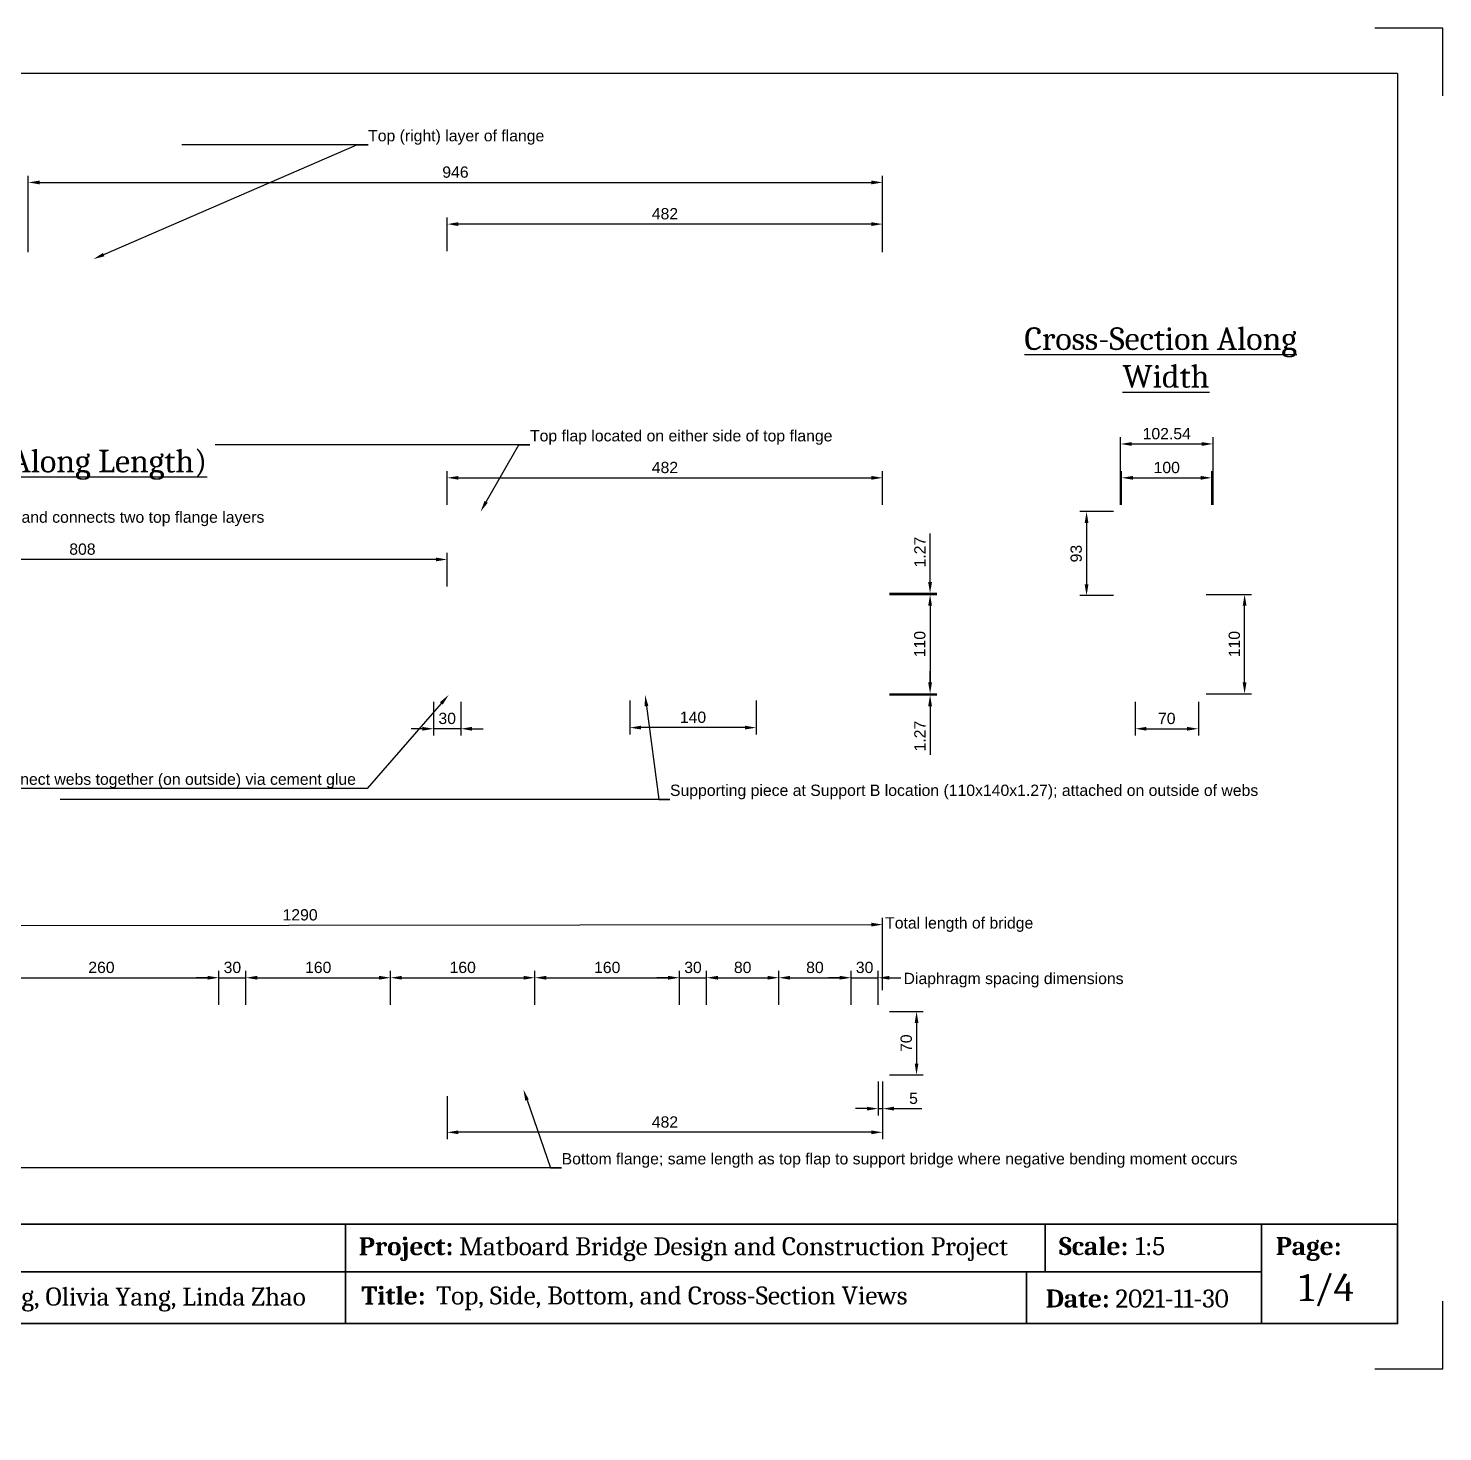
# Paper-space layout 'Sheet1' of a CAD drawing. Header units: millimetres. Extents: x -51 to 420, y -14 to 297.
# Drawn here: x 106.8 to 420, y -14 to 297 of the extents above; entities that cross this region are included whole.
import ezdxf
from ezdxf import colors
from ezdxf.entities.mleader import LeaderData, LeaderLine
from ezdxf.math import Vec2, Vec3

# ---------------------------------------------------------------- set-up
doc = ezdxf.new("R2010")
doc.units = ezdxf.units.MM
doc.header["$LTSCALE"] = 0.75
for name, color, linetype, lineweight in [('Annotations', 7, 'Continuous', 25), ('Border', 7, 'Continuous', 25), ('Dimensions', 7, 'Continuous', 25), ('TitleBlock', 7, 'Continuous', 35)]:
    doc.layers.add(name, color=color, linetype=linetype, lineweight=lineweight)
doc.styles.add('FusionTitle', font='arial.ttf')
doc.styles.get("Standard").update_dxf_attribs({"font": 'arial.ttf'})
doc.dimstyles.new('ISO-25', dxfattribs={"dimtxt": 2.5, "dimasz": 2.5, "dimexe": 1.5, "dimexo": 1.5, "dimgap": 1, "dimtad": 1, "dimzin": 12, "dimdsep": 46, "dimtxsty": 'Standard', "dimcen": 0, "dimclrd": 256, "dimclre": 256, "dimclrt": 256, "dimazin": 3, "dimtp": 0.1, "dimtm": 0.1, "dimtfac": 0.72, "dimtmove": 0, "dimatfit": 3, "dimfxl": 1, "dimtzin": 12, "dimarcsym": 0})

# ---------------------------------------------------------------- blocks, each defined once
blk = doc.blocks.new('ISO_A3_SHEET')
at = {"layer": 'Border'}
for p, q in [((410, 287), (9.983164, 287)), ((9.983164, 287), (9.983164, 10.075658)), ((410, 287), (410, 10)), ((9.983164, 10.075658), (410, 10))]:
    blk.add_line(p, q, dxfattribs=at)
at = {"layer": 'Defpoints'}
for p, q in [((15, 297), (0, 297)), ((0, 297), (0, 282)), ((420, 297), (405, 297)), ((420, 282), (420, 297)), ((0, 15), (0, 0)), ((420, 0), (420, 15)), ((0, 0), (15, 0)), ((405, 0), (420, 0))]:
    blk.add_line(p, q, dxfattribs=at)
blk = doc.blocks.new('*D25')
at = {"layer": 'Defpoints', "color": 0, "transparency": 16777216}
for p in [(295.97, 98.41), (37.98, 82.13), (295.98, 82.39)]:
    blk.add_point(p, dxfattribs=at)
at = {"layer": 'Dimensions', "lineweight": -2, "transparency": 16777216}
for p, q in [((37.98, 83.63), (37.97, 99.66)), ((40.47, 98.16), (293.47, 98.41)), ((295.98, 83.89), (295.97, 99.91))]:
    blk.add_line(p, q, dxfattribs=at)
at = {"layer": 'Dimensions', "transparency": 16777216}
for points in [[(40.47, 98.58), (40.47, 97.74), (37.97, 98.16)], [(293.47, 98.83), (293.47, 97.99), (295.97, 98.41)]]:
    blk.add_solid(points, dxfattribs=at)
at = {"layer": 'Dimensions', "transparency": 16777216, "insert": (166.97, 100.56), "char_height": 2.5, "attachment_point": 5, "rotation": 0.0564}
blk.add_mtext('1290', dxfattribs=at)
blk = doc.blocks.new('*D28')
at = {"layer": 'Defpoints', "color": 0, "transparency": 16777216}
for p in [(295.98, 171.55), (295.98, 149.55), (306.48, 149.55)]:
    blk.add_point(p, dxfattribs=at)
at = {"layer": 'Dimensions', "lineweight": -2, "transparency": 16777216}
for p, q in [((297.48, 171.55), (307.98, 171.55)), ((306.48, 169.05), (306.48, 152.05)), ((297.48, 149.55), (307.98, 149.55))]:
    blk.add_line(p, q, dxfattribs=at)
at = {"layer": 'Dimensions', "transparency": 16777216}
for points in [[(306.07, 169.05), (306.9, 169.05), (306.48, 171.55)], [(306.07, 152.05), (306.9, 152.05), (306.48, 149.55)]]:
    blk.add_solid(points, dxfattribs=at)
at = {"layer": 'Dimensions', "transparency": 16777216, "insert": (304.21, 160.55), "char_height": 2.5, "attachment_point": 5, "rotation": 90}
blk.add_mtext('110', dxfattribs=at)
blk = doc.blocks.new('*D29')
at = {"layer": 'Defpoints', "color": 0, "transparency": 16777216}
for p in [(366.14, 171.55), (376.13, 171.55), (366.14, 149.55)]:
    blk.add_point(p, dxfattribs=at)
at = {"layer": 'Dimensions', "lineweight": -2, "transparency": 16777216}
for p, q in [((367.64, 171.55), (377.63, 171.55)), ((376.13, 152.05), (376.13, 169.05)), ((367.64, 149.55), (377.63, 149.55))]:
    blk.add_line(p, q, dxfattribs=at)
at = {"layer": 'Dimensions', "transparency": 16777216}
for points in [[(375.71, 169.05), (376.55, 169.05), (376.13, 171.55)], [(375.71, 152.05), (376.55, 152.05), (376.13, 149.55)]]:
    blk.add_solid(points, dxfattribs=at)
at = {"layer": 'Dimensions', "transparency": 16777216, "insert": (373.86, 160.55), "char_height": 2.5, "attachment_point": 5, "rotation": 90}
blk.add_mtext('110', dxfattribs=at)
blk = doc.blocks.new('ISO_TITLEBLOCK 1')
at = {"layer": 'TitleBlock', "lineweight": 35}
for p, q in [((-233.003232, 22), (-233.003232, 0)), ((-78.057802, 21.984152), (-78.057802, 11.446715)), ((-30.095447, 22), (-30.095447, 0.023092)), ((-400.016836, 11.462563), (-30.095447, 11.462563)), ((-82.146331, 0), (-82.146331, 11.353068))]:
    blk.add_line(p, q, dxfattribs=at)
for points in [[(-400.016836, 0), (0, 0), (0, 22), (-400.016836, 22)], [(0, 0), (-390, 0), (-390, 0), (0, 0)], [(-390, 0), (-390, 0), (-390, 0), (-390, 0)]]:
    blk.add_lwpolyline(points, close=True, dxfattribs=at)
at = {"layer": 'TitleBlock', "lineweight": 35, "char_height": 4, "attachment_point": 1, "style": 'FusionTitle'}
for s, width, heights, insert in [('{\\fCambria|b1|i0|c0|p18;Institution:\\fCambria|b0|i0|c0|p18; University of Toronto}', 112.74861917, [6.264596], (-396.186585, 18.886361)), ('{\\fCambria|b1|i0|c0|p18;Project: \\fCambria|b0|i0|c0|p18;Matboard Bridge Design and Construction Project}', 171.33273116, [4.831455], (-230.026927, 19.141751)), ('\\pt4;{\\fCambria|b1|i0|c0|p18;Scale:}', 184.68978292, [6.264596], (-74.972867, 19.192645)), ('{\\fCambria|b1|i0|c0|p18;Page:}', 184.68978292, [6.264596], (-26.972867, 19.192645)), ('{\\fCambria|b1|i0|c0|p18;Authoring Group:\\fCambria|b0|i0|c0|p18; #410: Zihuan Jiang, Olivia Yang, Linda Zhao }', 184.68978292, [6.264596], (-396.578733, 7.989754)), ('{\\fCambria|b1|i0|c0|p18;Title:\\fCambria|b0|i0|c0|p18; }', 184.68978292, [6.264596], (-229.477461, 8.235423)), ('{\\fCambria|b1|i0|c0|p18;Date:\\fCambria|b0|i0|c0|p18; 2021-11-30}', 184.68978292, [6.264596], (-77.867463, 7.571475))]:
    blk.add_mtext_dynamic_manual_height_columns(s, width=width, gutter_width=17.5, heights=heights, dxfattribs=dict(at, insert=insert))
blk = doc.blocks.new('*D46')
at = {"layer": 'Defpoints', "color": 0, "transparency": 16777216}
for p in [(250.98, 86.63), (218.98, 79.13), (250.98, 79.13)]:
    blk.add_point(p, dxfattribs=at)
at = {"layer": 'Dimensions', "lineweight": -2, "transparency": 16777216}
for p, q in [((218.98, 80.63), (218.98, 88.13)), ((250.98, 80.63), (250.98, 88.13)), ((221.48, 86.63), (248.48, 86.63))]:
    blk.add_line(p, q, dxfattribs=at)
at = {"layer": 'Dimensions', "transparency": 16777216}
for points in [[(221.48, 87.05), (221.48, 86.21), (218.98, 86.63)], [(248.48, 87.05), (248.48, 86.21), (250.98, 86.63)]]:
    blk.add_solid(points, dxfattribs=at)
at = {"layer": 'Dimensions', "transparency": 16777216, "insert": (234.98, 88.91), "char_height": 2.5, "attachment_point": 5}
blk.add_mtext('160', dxfattribs=at)
blk = doc.blocks.new('*D47')
at = {"layer": 'Defpoints', "color": 0, "transparency": 16777216}
for p in [(256.98, 86.63), (250.98, 79.13), (256.98, 79.13)]:
    blk.add_point(p, dxfattribs=at)
at = {"layer": 'Dimensions', "lineweight": -2, "transparency": 16777216}
for p, q in [((250.98, 80.63), (250.98, 88.13)), ((256.98, 80.63), (256.98, 88.13)), ((248.48, 86.63), (245.98, 86.63)), ((250.98, 86.63), (256.98, 86.63)), ((259.48, 86.63), (261.98, 86.63))]:
    blk.add_line(p, q, dxfattribs=at)
at = {"layer": 'Dimensions', "transparency": 16777216}
for points in [[(248.48, 87.05), (248.48, 86.22), (250.98, 86.63)], [(259.48, 87.05), (259.48, 86.22), (256.98, 86.63)]]:
    blk.add_solid(points, dxfattribs=at)
at = {"layer": 'Dimensions', "transparency": 16777216, "insert": (253.98, 88.91), "char_height": 2.5, "attachment_point": 5}
blk.add_mtext('30', dxfattribs=at)
blk = doc.blocks.new('*D49')
at = {"layer": 'Defpoints', "color": 0, "transparency": 16777216}
for p in [(272.98, 86.63), (256.98, 79.13), (272.98, 79.13)]:
    blk.add_point(p, dxfattribs=at)
at = {"layer": 'Dimensions', "lineweight": -2, "transparency": 16777216}
for p, q in [((256.98, 80.63), (256.98, 88.13)), ((272.98, 80.63), (272.98, 88.13)), ((259.48, 86.63), (270.48, 86.63))]:
    blk.add_line(p, q, dxfattribs=at)
at = {"layer": 'Dimensions', "transparency": 16777216}
for points in [[(259.48, 87.05), (259.48, 86.22), (256.98, 86.63)], [(270.48, 87.05), (270.48, 86.22), (272.98, 86.63)]]:
    blk.add_solid(points, dxfattribs=at)
at = {"layer": 'Dimensions', "transparency": 16777216, "insert": (264.98, 88.91), "char_height": 2.5, "attachment_point": 5}
blk.add_mtext('80', dxfattribs=at)
blk = doc.blocks.new('*D50')
at = {"layer": 'Defpoints', "color": 0, "transparency": 16777216}
for p in [(288.98, 86.63), (272.98, 79.13), (288.98, 79.13)]:
    blk.add_point(p, dxfattribs=at)
at = {"layer": 'Dimensions', "lineweight": -2, "transparency": 16777216}
for p, q in [((272.98, 80.63), (272.98, 88.13)), ((288.98, 80.63), (288.98, 88.13)), ((275.48, 86.63), (286.48, 86.63))]:
    blk.add_line(p, q, dxfattribs=at)
at = {"layer": 'Dimensions', "transparency": 16777216}
for points in [[(275.48, 87.05), (275.48, 86.22), (272.98, 86.63)], [(286.48, 87.05), (286.48, 86.22), (288.98, 86.63)]]:
    blk.add_solid(points, dxfattribs=at)
at = {"layer": 'Dimensions', "transparency": 16777216, "insert": (280.98, 88.91), "char_height": 2.5, "attachment_point": 5}
blk.add_mtext('80', dxfattribs=at)
blk = doc.blocks.new('*D51')
at = {"layer": 'Defpoints', "color": 0, "transparency": 16777216}
for p in [(294.98, 86.63), (288.98, 79.13), (294.98, 79.13)]:
    blk.add_point(p, dxfattribs=at)
at = {"layer": 'Dimensions', "lineweight": -2, "transparency": 16777216}
for p, q in [((288.98, 80.63), (288.98, 88.13)), ((294.98, 80.63), (294.98, 88.13)), ((286.48, 86.63), (283.98, 86.63)), ((288.98, 86.63), (294.98, 86.63)), ((297.48, 86.63), (299.98, 86.63))]:
    blk.add_line(p, q, dxfattribs=at)
at = {"layer": 'Dimensions', "transparency": 16777216}
for points in [[(286.48, 87.05), (286.48, 86.22), (288.98, 86.63)], [(297.48, 87.05), (297.48, 86.22), (294.98, 86.63)]]:
    blk.add_solid(points, dxfattribs=at)
at = {"layer": 'Dimensions', "transparency": 16777216, "insert": (291.98, 88.91), "char_height": 2.5, "attachment_point": 5}
blk.add_mtext('30', dxfattribs=at)
blk = doc.blocks.new('*D54')
at = {"layer": 'Defpoints', "color": 0, "transparency": 16777216}
for p in [(294.98, 65.13), (295.98, 65.13), (295.98, 57.63)]:
    blk.add_point(p, dxfattribs=at)
at = {"layer": 'Dimensions', "lineweight": -2, "transparency": 16777216}
for p, q in [((294.98, 63.63), (294.98, 56.13)), ((295.98, 63.63), (295.98, 56.13)), ((292.48, 57.63), (289.98, 57.63)), ((294.98, 57.63), (295.98, 57.63)), ((298.48, 57.63), (304.64, 57.63))]:
    blk.add_line(p, q, dxfattribs=at)
at = {"layer": 'Dimensions', "transparency": 16777216}
for points in [[(292.48, 58.05), (292.48, 57.22), (294.98, 57.63)], [(298.48, 58.05), (298.48, 57.22), (295.98, 57.63)]]:
    blk.add_solid(points, dxfattribs=at)
at = {"layer": 'Dimensions', "transparency": 16777216, "insert": (302.81, 59.91), "char_height": 2.5, "attachment_point": 5}
blk.add_mtext('5', dxfattribs=at)
blk = doc.blocks.new('*D60')
at = {"layer": 'Defpoints', "color": 0, "transparency": 16777216}
for p in [(148.98, 86.63), (96.98, 79.13), (148.98, 79.13)]:
    blk.add_point(p, dxfattribs=at)
at = {"layer": 'Dimensions', "lineweight": -2, "transparency": 16777216}
for p, q in [((96.98, 80.63), (96.98, 88.13)), ((148.98, 80.63), (148.98, 88.13)), ((99.48, 86.63), (146.48, 86.63))]:
    blk.add_line(p, q, dxfattribs=at)
at = {"layer": 'Dimensions', "transparency": 16777216}
for points in [[(99.48, 87.05), (99.48, 86.22), (96.98, 86.63)], [(146.48, 87.05), (146.48, 86.22), (148.98, 86.63)]]:
    blk.add_solid(points, dxfattribs=at)
at = {"layer": 'Dimensions', "transparency": 16777216, "insert": (122.98, 88.91), "char_height": 2.5, "attachment_point": 5}
blk.add_mtext('260', dxfattribs=at)
blk = doc.blocks.new('*D61')
at = {"layer": 'Defpoints', "color": 0, "transparency": 16777216}
for p in [(154.98, 86.63), (148.98, 79.13), (154.98, 79.13)]:
    blk.add_point(p, dxfattribs=at)
at = {"layer": 'Dimensions', "lineweight": -2, "transparency": 16777216}
for p, q in [((148.98, 80.63), (148.98, 88.13)), ((154.98, 80.63), (154.98, 88.13)), ((146.48, 86.63), (143.98, 86.63)), ((148.98, 86.63), (154.98, 86.63)), ((157.48, 86.63), (159.98, 86.63))]:
    blk.add_line(p, q, dxfattribs=at)
at = {"layer": 'Dimensions', "transparency": 16777216}
for points in [[(146.48, 87.05), (146.48, 86.22), (148.98, 86.63)], [(157.48, 87.05), (157.48, 86.22), (154.98, 86.63)]]:
    blk.add_solid(points, dxfattribs=at)
at = {"layer": 'Dimensions', "transparency": 16777216, "insert": (151.98, 88.91), "char_height": 2.5, "attachment_point": 5}
blk.add_mtext('30', dxfattribs=at)
blk = doc.blocks.new('*D62')
at = {"layer": 'Defpoints', "color": 0, "transparency": 16777216}
for p in [(186.98, 86.63), (154.98, 79.13), (186.98, 79.13)]:
    blk.add_point(p, dxfattribs=at)
at = {"layer": 'Dimensions', "lineweight": -2, "transparency": 16777216}
for p, q in [((154.98, 80.63), (154.98, 88.13)), ((186.98, 80.63), (186.98, 88.13)), ((157.48, 86.63), (184.48, 86.63))]:
    blk.add_line(p, q, dxfattribs=at)
at = {"layer": 'Dimensions', "transparency": 16777216}
for points in [[(157.48, 87.05), (157.48, 86.22), (154.98, 86.63)], [(184.48, 87.05), (184.48, 86.22), (186.98, 86.63)]]:
    blk.add_solid(points, dxfattribs=at)
at = {"layer": 'Dimensions', "transparency": 16777216, "insert": (170.98, 88.91), "char_height": 2.5, "attachment_point": 5}
blk.add_mtext('160', dxfattribs=at)
blk = doc.blocks.new('*D63')
at = {"layer": 'Defpoints', "color": 0, "transparency": 16777216}
for p in [(218.98, 86.63), (186.98, 79.13), (218.98, 79.13)]:
    blk.add_point(p, dxfattribs=at)
at = {"layer": 'Dimensions', "lineweight": -2, "transparency": 16777216}
for p, q in [((186.98, 80.63), (186.98, 88.13)), ((218.98, 80.63), (218.98, 88.13)), ((189.48, 86.63), (216.48, 86.63))]:
    blk.add_line(p, q, dxfattribs=at)
at = {"layer": 'Dimensions', "transparency": 16777216}
for points in [[(189.48, 87.05), (189.48, 86.22), (186.98, 86.63)], [(216.48, 87.05), (216.48, 86.22), (218.98, 86.63)]]:
    blk.add_solid(points, dxfattribs=at)
at = {"layer": 'Dimensions', "transparency": 16777216, "insert": (202.98, 88.91), "char_height": 2.5, "attachment_point": 5}
blk.add_mtext('160', dxfattribs=at)
blk = doc.blocks.new('*D65')
at = {"layer": 'Defpoints', "color": 0, "transparency": 16777216}
for p in [(351.89, 149.3), (365.89, 149.3), (365.89, 141.8)]:
    blk.add_point(p, dxfattribs=at)
at = {"layer": 'Dimensions', "lineweight": -2, "transparency": 16777216}
for p, q in [((351.89, 147.8), (351.89, 140.3)), ((365.89, 147.8), (365.89, 140.3)), ((354.39, 141.8), (363.39, 141.8))]:
    blk.add_line(p, q, dxfattribs=at)
at = {"layer": 'Dimensions', "transparency": 16777216}
for points in [[(354.39, 142.21), (354.39, 141.38), (351.89, 141.8)], [(363.39, 142.21), (363.39, 141.38), (365.89, 141.8)]]:
    blk.add_solid(points, dxfattribs=at)
at = {"layer": 'Dimensions', "transparency": 16777216, "insert": (358.89, 144.07), "char_height": 2.5, "attachment_point": 5}
blk.add_mtext('70', dxfattribs=at)
blk = doc.blocks.new('*D68')
at = {"layer": 'Defpoints', "color": 0, "transparency": 16777216}
for p in [(348.63, 189.9), (341.13, 171.3), (348.63, 171.3)]:
    blk.add_point(p, dxfattribs=at)
at = {"layer": 'Dimensions', "lineweight": -2, "transparency": 16777216}
for p, q in [((347.13, 189.9), (339.63, 189.9)), ((341.13, 187.4), (341.13, 173.8)), ((347.13, 171.3), (339.63, 171.3))]:
    blk.add_line(p, q, dxfattribs=at)
at = {"layer": 'Dimensions', "transparency": 16777216}
for points in [[(340.71, 187.4), (341.55, 187.4), (341.13, 189.9)], [(340.71, 173.8), (341.55, 173.8), (341.13, 171.3)]]:
    blk.add_solid(points, dxfattribs=at)
at = {"layer": 'Dimensions', "transparency": 16777216, "insert": (338.85, 180.6), "char_height": 2.5, "attachment_point": 5, "rotation": 90}
blk.add_mtext('93', dxfattribs=at)
blk = doc.blocks.new('*D73')
at = {"layer": 'Defpoints', "color": 0, "transparency": 16777216}
for p in [(295.98, 79.13), (295.98, 65.13), (303.48, 65.13)]:
    blk.add_point(p, dxfattribs=at)
at = {"layer": 'Dimensions', "lineweight": -2, "transparency": 16777216}
for p, q in [((297.48, 79.13), (304.98, 79.13)), ((303.48, 76.63), (303.48, 67.63)), ((297.48, 65.13), (304.98, 65.13))]:
    blk.add_line(p, q, dxfattribs=at)
at = {"layer": 'Dimensions', "transparency": 16777216}
for points in [[(303.07, 76.63), (303.9, 76.63), (303.48, 79.13)], [(303.07, 67.63), (303.9, 67.63), (303.48, 65.13)]]:
    blk.add_solid(points, dxfattribs=at)
at = {"layer": 'Dimensions', "transparency": 16777216, "insert": (301.21, 72.13), "char_height": 2.5, "attachment_point": 5, "rotation": 90}
blk.add_mtext('70', dxfattribs=at)
blk = doc.blocks.new('*D75')
at = {"layer": 'Defpoints', "color": 0, "transparency": 16777216}
for p in [(295.98, 197.4), (199.55, 189.9), (295.98, 189.9)]:
    blk.add_point(p, dxfattribs=at)
at = {"layer": 'Dimensions', "lineweight": -2, "transparency": 16777216}
for p, q in [((199.55, 191.4), (199.55, 198.9)), ((202.05, 197.4), (293.48, 197.4)), ((295.98, 191.4), (295.98, 198.9))]:
    blk.add_line(p, q, dxfattribs=at)
at = {"layer": 'Dimensions', "transparency": 16777216}
for points in [[(202.05, 197.81), (202.05, 196.98), (199.55, 197.4)], [(293.48, 197.81), (293.48, 196.98), (295.98, 197.4)]]:
    blk.add_solid(points, dxfattribs=at)
at = {"layer": 'Dimensions', "transparency": 16777216, "insert": (247.77, 199.67), "char_height": 2.5, "attachment_point": 5}
blk.add_mtext('482', dxfattribs=at)
blk = doc.blocks.new('*D76')
at = {"layer": 'Defpoints', "color": 0, "transparency": 16777216}
for p in [(199.55, 253.61), (199.55, 246.11), (295.98, 246.11)]:
    blk.add_point(p, dxfattribs=at)
at = {"layer": 'Dimensions', "lineweight": -2, "transparency": 16777216}
for p, q in [((199.55, 247.61), (199.55, 255.11)), ((295.98, 247.61), (295.98, 255.11)), ((293.48, 253.61), (202.05, 253.61))]:
    blk.add_line(p, q, dxfattribs=at)
at = {"layer": 'Dimensions', "transparency": 16777216}
for points in [[(202.05, 254.03), (202.05, 253.19), (199.55, 253.61)], [(293.48, 254.03), (293.48, 253.19), (295.98, 253.61)]]:
    blk.add_solid(points, dxfattribs=at)
at = {"layer": 'Dimensions', "transparency": 16777216, "insert": (247.77, 255.89), "char_height": 2.5, "attachment_point": 5}
blk.add_mtext('482', dxfattribs=at)
blk = doc.blocks.new('*D78')
at = {"layer": 'Defpoints', "color": 0, "transparency": 16777216}
for p in [(37.98, 179.31), (37.98, 171.81), (199.55, 171.81)]:
    blk.add_point(p, dxfattribs=at)
at = {"layer": 'Dimensions', "lineweight": -2, "transparency": 16777216}
for p, q in [((37.98, 173.31), (37.98, 180.81)), ((197.05, 179.31), (40.48, 179.31)), ((199.55, 173.31), (199.55, 180.81))]:
    blk.add_line(p, q, dxfattribs=at)
at = {"layer": 'Dimensions', "transparency": 16777216}
for points in [[(40.48, 179.72), (40.48, 178.89), (37.98, 179.31)], [(197.05, 179.72), (197.05, 178.89), (199.55, 179.31)]]:
    blk.add_solid(points, dxfattribs=at)
at = {"layer": 'Dimensions', "transparency": 16777216, "insert": (118.77, 181.58), "char_height": 2.5, "attachment_point": 5}
blk.add_mtext('808', dxfattribs=at)
blk = doc.blocks.new('*D91')
at = {"layer": 'Defpoints', "color": 0, "transparency": 16777216}
for p in [(295.98, 149.55), (295.98, 149.3), (306.48, 149.3)]:
    blk.add_point(p, dxfattribs=at)
at = {"layer": 'Dimensions', "lineweight": -2, "transparency": 16777216}
for p, q in [((306.48, 152.05), (306.48, 154.55)), ((297.48, 149.55), (307.98, 149.55)), ((297.48, 149.3), (307.98, 149.3)), ((306.48, 149.55), (306.48, 149.3)), ((306.48, 146.8), (306.48, 136.04))]:
    blk.add_line(p, q, dxfattribs=at)
at = {"layer": 'Dimensions', "transparency": 16777216}
for points in [[(306.06, 152.05), (306.9, 152.05), (306.48, 149.55)], [(306.06, 146.8), (306.9, 146.8), (306.48, 149.3)]]:
    blk.add_solid(points, dxfattribs=at)
at = {"layer": 'Dimensions', "transparency": 16777216, "insert": (304.23, 140.17), "char_height": 2.5, "attachment_point": 5, "rotation": 90}
blk.add_mtext('1.27', dxfattribs=at)
blk = doc.blocks.new('*D92')
at = {"layer": 'Defpoints', "color": 0, "transparency": 16777216}
for p in [(295.98, 171.81), (295.98, 171.55), (306.48, 171.81)]:
    blk.add_point(p, dxfattribs=at)
at = {"layer": 'Dimensions', "lineweight": -2, "transparency": 16777216}
for p, q in [((306.48, 174.31), (306.48, 185.06)), ((297.48, 171.81), (307.98, 171.81)), ((297.48, 171.55), (307.98, 171.55)), ((306.48, 171.55), (306.48, 171.81)), ((306.48, 169.05), (306.48, 166.55))]:
    blk.add_line(p, q, dxfattribs=at)
at = {"layer": 'Dimensions', "transparency": 16777216}
for points in [[(306.06, 174.31), (306.9, 174.31), (306.48, 171.81)], [(306.06, 169.05), (306.9, 169.05), (306.48, 171.55)]]:
    blk.add_solid(points, dxfattribs=at)
at = {"layer": 'Dimensions', "transparency": 16777216, "insert": (304.23, 180.94), "char_height": 2.5, "attachment_point": 5, "rotation": 90}
blk.add_mtext('1.27', dxfattribs=at)
blk = doc.blocks.new('*D93')
at = {"layer": 'Defpoints', "color": 0, "transparency": 16777216}
for p in [(368.89, 197.4), (348.89, 189.9), (368.89, 189.9)]:
    blk.add_point(p, dxfattribs=at)
at = {"layer": 'Dimensions', "lineweight": -2, "transparency": 16777216}
for p, q in [((348.89, 191.4), (348.89, 198.9)), ((351.39, 197.4), (366.39, 197.4)), ((368.89, 191.4), (368.89, 198.9))]:
    blk.add_line(p, q, dxfattribs=at)
at = {"layer": 'Dimensions', "transparency": 16777216}
for points in [[(351.39, 197.81), (351.39, 196.98), (348.89, 197.4)], [(366.39, 197.81), (366.39, 196.98), (368.89, 197.4)]]:
    blk.add_solid(points, dxfattribs=at)
at = {"layer": 'Dimensions', "transparency": 16777216, "insert": (358.89, 199.67), "char_height": 2.5, "attachment_point": 5}
blk.add_mtext('100', dxfattribs=at)
blk = doc.blocks.new('*D94')
at = {"layer": 'Defpoints', "color": 0, "transparency": 16777216}
for p in [(369.14, 204.9), (348.63, 189.9), (369.14, 189.9)]:
    blk.add_point(p, dxfattribs=at)
at = {"layer": 'Dimensions', "lineweight": -2, "transparency": 16777216}
for p, q in [((348.63, 191.4), (348.63, 206.4)), ((351.13, 204.9), (366.64, 204.9)), ((369.14, 191.4), (369.14, 206.4))]:
    blk.add_line(p, q, dxfattribs=at)
at = {"layer": 'Dimensions', "transparency": 16777216}
for points in [[(351.13, 205.31), (351.13, 204.48), (348.63, 204.9)], [(366.64, 205.31), (366.64, 204.48), (369.14, 204.9)]]:
    blk.add_solid(points, dxfattribs=at)
at = {"layer": 'Dimensions', "transparency": 16777216, "insert": (358.89, 207.17), "char_height": 2.5, "attachment_point": 5}
blk.add_mtext('102.54', dxfattribs=at)
blk = doc.blocks.new('*D142')
at = {"layer": 'Defpoints', "color": 0, "transparency": 16777216}
for p in [(295.98, 262.84), (106.78, 245.86), (295.98, 245.86)]:
    blk.add_point(p, dxfattribs=at)
at = {"layer": 'Dimensions', "lineweight": -2, "transparency": 16777216}
for p, q in [((106.78, 247.36), (106.78, 264.34)), ((295.98, 247.36), (295.98, 264.34)), ((109.28, 262.84), (293.48, 262.84))]:
    blk.add_line(p, q, dxfattribs=at)
at = {"layer": 'Dimensions', "transparency": 16777216}
for points in [[(109.28, 263.26), (109.28, 262.42), (106.78, 262.84)], [(293.48, 263.26), (293.48, 262.42), (295.98, 262.84)]]:
    blk.add_solid(points, dxfattribs=at)
at = {"layer": 'Dimensions', "transparency": 16777216, "insert": (201.38, 265.12), "char_height": 2.5, "attachment_point": 5}
blk.add_mtext('946', dxfattribs=at)
blk = doc.blocks.new('*D146')
at = {"layer": 'Defpoints', "color": 0, "transparency": 16777216}
for p in [(199.55, 61.88), (295.98, 61.88), (199.55, 52.39)]:
    blk.add_point(p, dxfattribs=at)
at = {"layer": 'Dimensions', "lineweight": -2, "transparency": 16777216}
for p, q in [((199.55, 60.38), (199.55, 50.89)), ((295.98, 60.38), (295.98, 50.89)), ((293.48, 52.39), (202.05, 52.39))]:
    blk.add_line(p, q, dxfattribs=at)
at = {"layer": 'Dimensions', "transparency": 16777216}
for points in [[(202.05, 52.8), (202.05, 51.97), (199.55, 52.39)], [(293.48, 52.8), (293.48, 51.97), (295.98, 52.39)]]:
    blk.add_solid(points, dxfattribs=at)
at = {"layer": 'Dimensions', "transparency": 16777216, "insert": (247.77, 54.66), "char_height": 2.5, "attachment_point": 5}
blk.add_mtext('482', dxfattribs=at)
blk = doc.blocks.new('*D165')
at = {"layer": 'Defpoints', "color": 0, "transparency": 16777216}
for p in [(196.55, 149.3), (202.55, 149.3), (196.55, 141.8)]:
    blk.add_point(p, dxfattribs=at)
at = {"layer": 'Dimensions', "lineweight": -2, "transparency": 16777216}
for p, q in [((196.55, 147.8), (196.55, 140.3)), ((202.55, 147.8), (202.55, 140.3)), ((194.05, 141.8), (191.55, 141.8)), ((202.55, 141.8), (196.55, 141.8)), ((205.05, 141.8), (207.55, 141.8))]:
    blk.add_line(p, q, dxfattribs=at)
at = {"layer": 'Dimensions', "transparency": 16777216}
for points in [[(194.05, 142.21), (194.05, 141.38), (196.55, 141.8)], [(205.05, 142.21), (205.05, 141.38), (202.55, 141.8)]]:
    blk.add_solid(points, dxfattribs=at)
at = {"layer": 'Dimensions', "transparency": 16777216, "insert": (199.55, 144.08), "char_height": 2.5, "attachment_point": 5}
blk.add_mtext('30', dxfattribs=at)
blk = doc.blocks.new('*D166')
at = {"layer": 'Defpoints', "color": 0, "transparency": 16777216}
for p in [(239.98, 149.55), (267.98, 149.55), (239.98, 142.05)]:
    blk.add_point(p, dxfattribs=at)
at = {"layer": 'Dimensions', "lineweight": -2, "transparency": 16777216}
for p, q in [((239.98, 148.05), (239.98, 140.55)), ((267.98, 148.05), (267.98, 140.55)), ((265.48, 142.05), (242.48, 142.05))]:
    blk.add_line(p, q, dxfattribs=at)
at = {"layer": 'Dimensions', "transparency": 16777216}
for points in [[(242.48, 142.47), (242.48, 141.64), (239.98, 142.05)], [(265.48, 142.47), (265.48, 141.64), (267.98, 142.05)]]:
    blk.add_solid(points, dxfattribs=at)
at = {"layer": 'Dimensions', "transparency": 16777216, "insert": (253.98, 144.33), "char_height": 2.5, "attachment_point": 5}
blk.add_mtext('140', dxfattribs=at)

psp = doc.layouts.new('Sheet1')

# ---------------------------------------------------------------- block references
at = {"layer": 'Border'}
psp.add_blockref('ISO_A3_SHEET', (0, 0), dxfattribs=at)
at = {"layer": 'TitleBlock'}
psp.add_blockref('ISO_TITLEBLOCK 1', (410, 10), dxfattribs=at)

# ---------------------------------------------------------------- texts
at = {"layer": 'Annotations', "attachment_point": 1}
for s, width, heights, insert, char_height in [('\\pi7.2498;{\\fCambria|b0|i0|c0|p18;\\LCross-Section Along \\P\\pi28.97862;Width}', 77.222262, [0], (320.1177, 230.725), 5), ('{\\fCambria|b0|i0|c0|p18;\\LSide View (Cross Section Along Length)}', 146.308123, [0], (26.9624, 203.5994), 5), ('Total length of bridge', 57.570748, [3.235], (296.5277, 100.0368), 2.5), ('Diaphragm spacing dimensions', 57.570748, [3.235], (300.6071, 87.7248), 2.5), ('\\pt140;{\\fCambria|b0|i0|c0|p18;1:5}', 115.591341, [0], (351.93, 29.1779), 4), ('\\pt140;{\\fCambria|b0|i0|c0|p18;1:5}', 115.591341, [0], (351.93, 29.1779), 4), ('\\pt210;{\\fCambria|b0|i0|c0|p18;1/4}', 115.591341, [0], (388.1912, 20.9865), 6), ('\\pt140;{\\fCambria|b0|i0|c0|p18;Top, Side, Bottom, and Cross-Section Views}', 115.591341, [0], (197.0946, 18.2387), 4)]:
    psp.add_mtext_dynamic_manual_height_columns(s, width=width, gutter_width=12.5, heights=heights, dxfattribs=dict(at, insert=insert, char_height=char_height))

# ---------------------------------------------------------------- dimensions: what is measured, and where the dimension line sits
at = {"layer": 'Dimensions'}
dim = psp.add_linear_dim(base=(295.9831, 262.84), p1=(106.7831, 245.855), p2=(295.9831, 245.855), angle=180, dimstyle='ISO-25', override={"dimlfac": -5, "dimclrd": 256, "dimclre": 256}, dxfattribs=at)
dim.commit()
dim.dimension.update_dxf_attribs({"geometry": '*D142', "text_midpoint": (201.3831, 265.1164)})
for p1, p2, distance, override, picture, middle in [((295.9831, 246.109), (199.5507, 246.109), -7.5, {"dimdec": 0, "dimlfac": -5, "dimclrd": 256, "dimclre": 256, "dimtdec": 0}, '*D76', (247.7669, 255.8855)), ((348.6315, 189.8978), (369.1395, 189.8978), 15, {"dimlfac": -5, "dimclrd": 256, "dimclre": 256}, '*D94', (358.8855, 207.1742)), ((199.5507, 189.8978), (295.9831, 189.8978), 7.5, {"dimdec": 0, "dimlfac": -5, "dimzin": 8, "dimclrd": 256, "dimclre": 256, "dimtdec": 0, "dimtzin": 8}, '*D75', (247.7669, 199.6742)), ((348.8855, 189.8978), (368.8855, 189.8978), 7.5, {"dimlfac": -5, "dimclrd": 256, "dimclre": 256}, '*D93', (358.8855, 199.6742)), ((348.6315, 189.8978), (348.6315, 171.2978), -7.5, {"dimlfac": -5, "dimclrd": 256, "dimclre": 256}, '*D68', (338.8542, 180.5978)), ((295.9831, 171.5518), (295.9831, 171.8058), -10.4974, {"dimlfac": -5, "dimclrd": 256, "dimclre": 256}, '*D92', (304.2254, 180.9351)), ((295.9831, 171.5518), (295.9831, 149.5518), 10.5, {"dimlfac": -5, "dimclrd": 256, "dimclre": 256}, '*D28', (304.2067, 160.5518)), ((366.1395, 149.5518), (366.1395, 171.5518), -9.992, {"dimlfac": -5, "dimclrd": 256, "dimclre": 256}, '*D29', (373.8551, 160.5518)), ((295.9831, 149.5518), (295.9831, 149.2978), 10.4979, {"dimlfac": -5, "dimclrd": 256, "dimclre": 256}, '*D91', (304.2259, 140.1685)), ((351.8855, 149.2978), (365.8855, 149.2978), -7.5, {"dimlfac": -5, "dimclrd": 256, "dimclre": 256}, '*D65', (358.8855, 144.0742)), ((37.9831, 82.1339), (295.9831, 82.3879), 16.0235, {"dimlfac": -5, "dimclrd": 256, "dimclre": 256}, '*D25', (166.9651, 100.5608)), ((96.9831, 79.1339), (148.9831, 79.1339), 7.5, {"dimlfac": -5, "dimclrd": 256, "dimclre": 256}, '*D60', (122.9831, 88.9103)), ((148.9831, 79.1339), (154.9831, 79.1339), 7.5, {"dimlfac": -5, "dimclrd": 256, "dimclre": 256}, '*D61', (151.9831, 88.9112)), ((154.9831, 79.1339), (186.9831, 79.1339), 7.5, {"dimlfac": -5, "dimclrd": 256, "dimclre": 256}, '*D62', (170.9831, 88.9103)), ((186.9831, 79.1339), (218.9831, 79.1339), 7.5, {"dimlfac": -5, "dimclrd": 256, "dimclre": 256}, '*D63', (202.9831, 88.9103)), ((218.9831, 79.1339), (250.9831, 79.1339), 7.4963, {"dimlfac": -5, "dimclrd": 256, "dimclre": 256}, '*D46', (234.9831, 88.9066)), ((250.9831, 79.1339), (256.9831, 79.1339), 7.5, {"dimlfac": -5, "dimclrd": 256, "dimclre": 256}, '*D47', (253.9831, 88.9112)), ((256.9831, 79.1339), (272.9831, 79.1339), 7.5, {"dimlfac": -5, "dimclrd": 256, "dimclre": 256}, '*D49', (264.9831, 88.9103)), ((272.9831, 79.1339), (288.9831, 79.1339), 7.5, {"dimlfac": -5, "dimclrd": 256, "dimclre": 256}, '*D50', (280.9831, 88.9103)), ((288.9831, 79.1339), (294.9831, 79.1339), 7.5, {"dimlfac": -5, "dimclrd": 256, "dimclre": 256}, '*D51', (291.9831, 88.9112)), ((295.9831, 79.1339), (295.9831, 65.1339), 7.5, {"dimlfac": -5, "dimclrd": 256, "dimclre": 256}, '*D73', (301.2067, 72.1339)), ((294.9831, 65.1339), (295.9831, 65.1339), -7.5, {"dimlfac": -5, "dimclrd": 256, "dimclre": 256}, '*D54', (302.8119, 59.9052))]:
    dim = psp.add_aligned_dim(p1=p1, p2=p2, distance=distance, dimstyle='ISO-25', override=override, dxfattribs=at)
    dim.commit()
    dim.dimension.update_dxf_attribs({"geometry": picture, "text_midpoint": middle})
for base, p1, p2, override, picture, middle in [((37.9831, 179.3058), (199.5507, 171.8058), (37.9831, 171.8058), {"dimdec": 0, "dimlfac": -5, "dimclrd": 256, "dimclre": 256, "dimtdec": 0}, '*D78', (118.7669, 181.5822)), ((196.5507, 141.7978), (202.5507, 149.2978), (196.5507, 149.2978), {"dimlfac": -5, "dimclrd": 256, "dimclre": 256}, '*D165', (199.5507, 144.0751)), ((239.9831, 142.0518), (267.9831, 149.5518), (239.9831, 149.5518), {"dimlfac": -5, "dimclrd": 256, "dimclre": 256}, '*D166', (253.9831, 144.3282)), ((199.5507, 52.3879), (295.9831, 61.8799), (199.5507, 61.8799), {"dimdec": 0, "dimlfac": -5, "dimclrd": 256, "dimclre": 256, "dimtdec": 0}, '*D146', (247.7669, 54.6643))]:
    dim = psp.add_linear_dim(base=base, p1=p1, p2=p2, dimstyle='ISO-25', override=override, dxfattribs=at)
    dim.commit()
    dim.dimension.update_dxf_attribs({"geometry": picture, "text_midpoint": middle})

# ---------------------------------------------------------------- leaders
at = {"layer": 'Annotations'}
ml = psp.add_multileader_mtext('Standard', dxfattribs=at)
ml.set_content('Top (right) layer of flange ', color=256)
ml.set_leader_properties()
ml.build(insert=Vec2(0, 0))
ml.multileader.update_dxf_attribs({"text_left_attachment_type": 5, "text_right_attachment_type": 5, "dogleg_length": 2.5, "arrow_head_size": 2.5})
ctx = ml.context
ctx.base_point, ctx.char_height, ctx.arrow_head_size, ctx.landing_gap_size, ctx.plane_origin = Vec3(182.0355, 271.1762), 2.5, 2.5, 0, Vec3(120.1341, 241.9384)
ctx.left_attachment, ctx.right_attachment = 5, 5
notes = []
notes.append((ctx, [(0, (1, 1, 0), (179.5355, 271.1762), (1, 0), 2.5, [(0, [(121.1895, 245.855)], 0, [])])]))
ctx.mtext.insert, ctx.mtext.flow_direction = Vec3(182.0355, 274.4538), 5
ml = psp.add_multileader_mtext('Standard', dxfattribs=at)
ml.set_content('Top flap located on either side of top flange', color=256)
ml.set_leader_properties()
ml.build(insert=Vec2(0, 0))
ml.multileader.update_dxf_attribs({"text_left_attachment_type": 5, "text_right_attachment_type": 5, "dogleg_length": 2.5, "arrow_head_size": 2.5})
ctx = ml.context
ctx.base_point, ctx.char_height, ctx.arrow_head_size, ctx.landing_gap_size, ctx.plane_origin = Vec3(217.8825, 204.6911), 2.5, 2.5, 0, Vec3(227.4139, 182.7909)
ctx.left_attachment, ctx.right_attachment = 5, 5
notes.append((ctx, [(0, (1, 1, 0), (215.3825, 204.6911), (1, 0), 2.5, [(0, [(206.9372, 189.8978)], 0, [])])]))
ctx.mtext.insert, ctx.mtext.flow_direction = Vec3(217.8825, 207.9688), 5
ml = psp.add_multileader_mtext('Standard', dxfattribs=at)
ml.set_content('Bottom layer of flange, glued to and connects two top flange layers', color=256)
ml.set_leader_properties()
ml.build(insert=Vec2(0, 0))
ml.multileader.update_dxf_attribs({"text_left_attachment_type": 5, "text_right_attachment_type": 5, "dogleg_length": 2.5, "arrow_head_size": 2.5})
ctx = ml.context
ctx.base_point, ctx.char_height, ctx.arrow_head_size, ctx.landing_gap_size, ctx.plane_origin = Vec3(55.9731, 186.6604), 2.5, 2.5, 0, Vec3(49.9787, 164.4449)
ctx.left_attachment, ctx.right_attachment = 5, 5
notes.append((ctx, [(0, (1, 1, 0), (53.4731, 186.6604), (1, 0), 2.5, [(0, [(42.9076, 171.5518)], 0, [])])]))
ctx.mtext.insert, ctx.mtext.flow_direction = Vec3(55.9731, 189.938), 5
ml = psp.add_multileader_mtext('Standard', dxfattribs=at)
ml.set_content('Matboard piece used to connect webs together (on outside) via cement glue', color=256)
ml.set_leader_properties()
ml.build(insert=Vec2(0, 0))
ml.multileader.update_dxf_attribs({"text_left_attachment_type": 5, "text_right_attachment_type": 5, "dogleg_length": 2.5, "arrow_head_size": 2.5})
ctx = ml.context
ctx.base_point, ctx.char_height, ctx.arrow_head_size, ctx.landing_gap_size, ctx.plane_origin = Vec3(62.2869, 128.5987), 2.5, 2.5, 0, Vec3(199.0669, 142.1909)
ctx.left_attachment, ctx.right_attachment, ctx.text_align_type = 5, 5, 2
notes.append((ctx, [(0, (1, 1, 0), (181.8401, 128.5987), (-1, 0), 2.5, [(0, [(199.8804, 149.2978)], 0, [])])]))
ctx.mtext.insert, ctx.mtext.alignment, ctx.mtext.flow_direction = Vec3(179.3401, 131.8763), 3, 5
ml = psp.add_multileader_mtext('Standard', dxfattribs=at)
ml.set_content('Supporting piece at Support B location (110x140x1.27); attached on outside of webs ', color=256)
ml.set_leader_properties()
ml.build(insert=Vec2(0, 0))
ml.multileader.update_dxf_attribs({"text_left_attachment_type": 5, "text_right_attachment_type": 5, "dogleg_length": 2.5, "arrow_head_size": 2.5})
ctx = ml.context
ctx.base_point, ctx.char_height, ctx.arrow_head_size, ctx.landing_gap_size, ctx.plane_origin = Vec3(248.8827, 126.1412), 2.5, 2.5, 0, Vec3(242.3075, 142.1909)
ctx.left_attachment, ctx.right_attachment = 5, 5
notes.append((ctx, [(0, (1, 1, 0), (246.3827, 126.1412), (1, 0), 2.5, [(0, [(243.3629, 149.2978)], 0, [])])]))
ctx.mtext.insert, ctx.mtext.flow_direction = Vec3(248.8827, 129.4188), 5
ml = psp.add_multileader_mtext('Standard', dxfattribs=at)
ml.set_content('Bottom flange; same length as top flap to support bridge where negative bending moment occurs ', color=256)
ml.set_leader_properties()
ml.build(insert=Vec2(0, 0))
ml.multileader.update_dxf_attribs({"text_left_attachment_type": 5, "text_right_attachment_type": 5, "dogleg_length": 2.5, "arrow_head_size": 2.5})
ctx = ml.context
ctx.base_point, ctx.char_height, ctx.arrow_head_size, ctx.landing_gap_size, ctx.plane_origin = Vec3(224.8888, 44.5017), 2.5, 2.5, 0, Vec3(215.3642, 58.6594)
ctx.left_attachment, ctx.right_attachment = 5, 5
notes.append((ctx, [(0, (1, 1, 0), (222.3888, 44.5017), (1, 0), 2.5, [(0, [(216.4195, 61.8799)], 0, [])])]))
ctx.mtext.insert, ctx.mtext.flow_direction = Vec3(224.8888, 47.7794), 5
for ctx, leaders in notes:
    for number, flags, end, landing, length, lines in leaders:
        leader = LeaderData()
        leader.index, (leader.has_last_leader_line, leader.has_dogleg_vector, leader.attachment_direction) = number, flags
        leader.last_leader_point, leader.dogleg_vector, leader.dogleg_length = Vec3(end), Vec3(landing), length
        for number, points, colour, breaks in lines:
            line = LeaderLine()
            line.index, line.vertices, line.color, line.breaks = number, Vec3.list(points), colors.encode_raw_color(colour), breaks
            leader.lines.append(line)
        ctx.leaders.append(leader)

doc.saveas('drawing.dxf')
